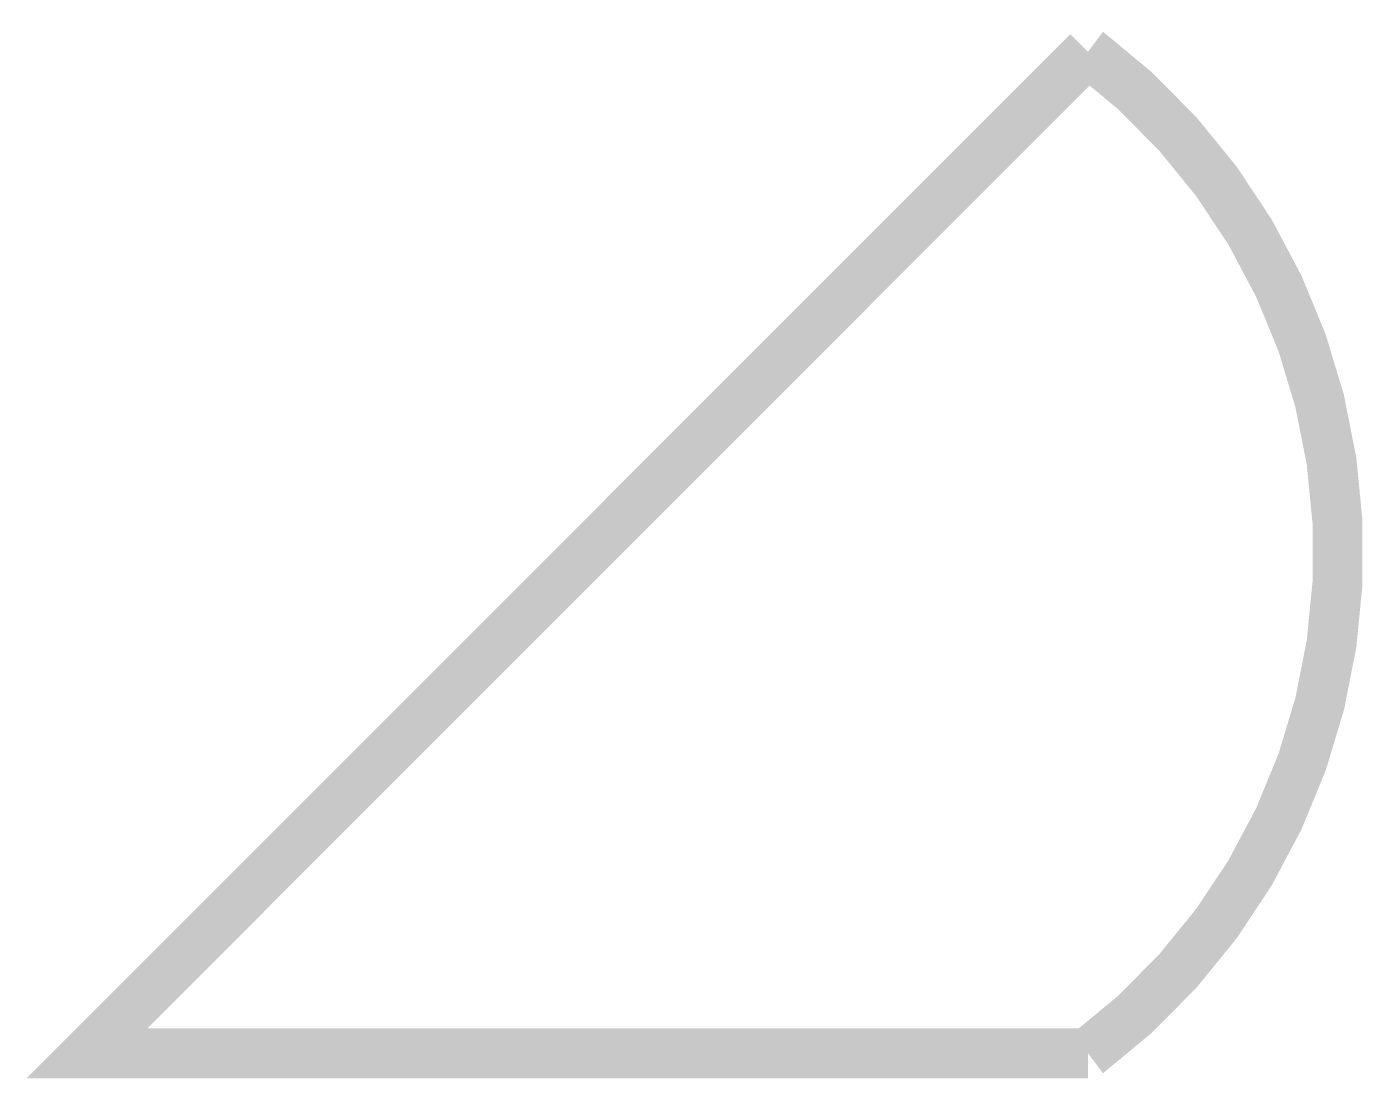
# Model space of a CAD drawing. Header units: millimetres. Extents: x -0.6 to 12.8, y -0.3 to 10.2.
import ezdxf

# ---------------------------------------------------------------- set-up
doc = ezdxf.new("R2010")
doc.units = ezdxf.units.MM
doc.layers.add('MURI', color=7, linetype='Continuous')

msp = doc.modelspace()

# ---------------------------------------------------------------- linework, layer by layer
at = {"layer": 'MURI', "const_width": 0.5}
msp.add_lwpolyline([(0, 0), (10, 0, 0.5), (10, 10)], format="xyb", close=True, dxfattribs=at)

doc.saveas('drawing.dxf')
